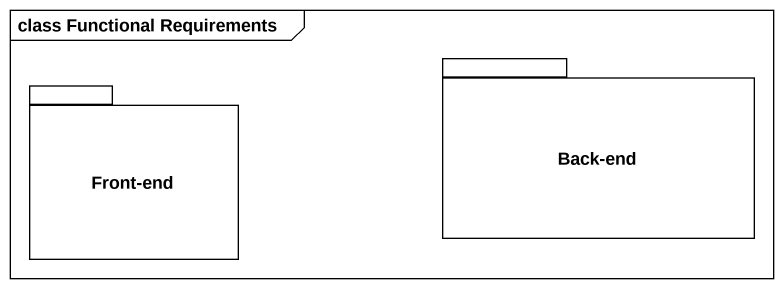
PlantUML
@startuml
mainframe class Functional Requirements
package "Front-end" as Front_end {
}
package "Back-end" as Back_end {
}
@enduml
